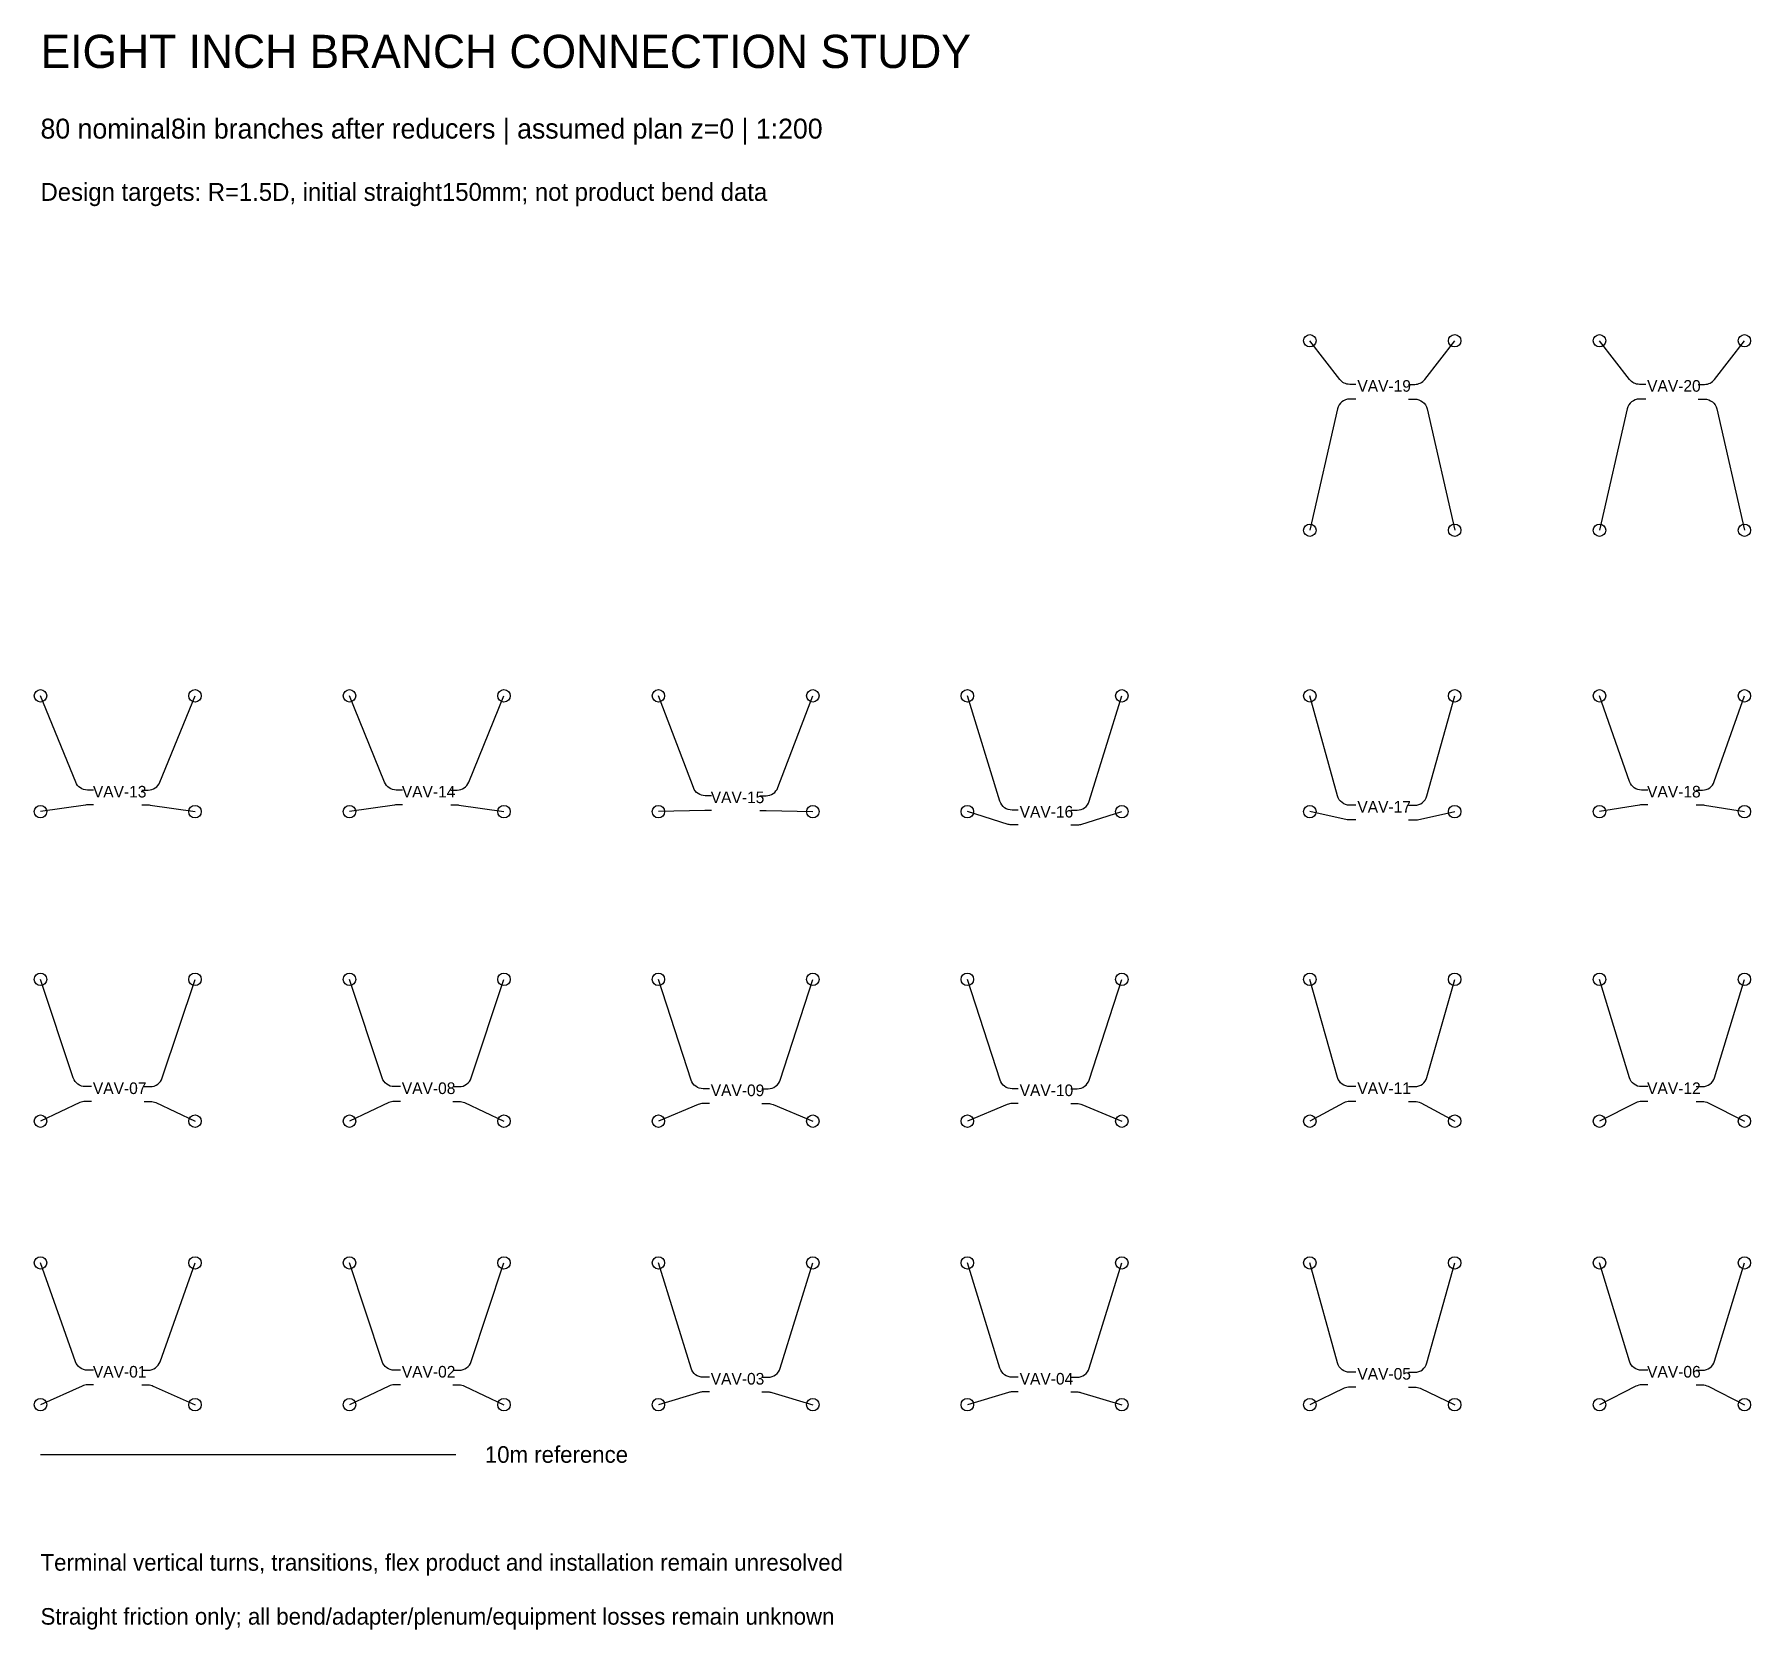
# Model space of a CAD drawing. Header units: metres. Extents: x 1.9 to 43.2, y 0.6 to 39.
import ezdxf

# ---------------------------------------------------------------- set-up
doc = ezdxf.new("R2010")
doc.units = ezdxf.units.M
for name, color, linetype in [('NOTES', 7, 'Continuous'), ('OUTLET_PATH', 5, 'Continuous'), ('TERMINAL', 3, 'Continuous'), ('VAV', 7, 'Continuous')]:
    doc.layers.add(name, color=color, linetype=linetype)

msp = doc.modelspace()

# ---------------------------------------------------------------- linework, layer by layer
at = {"layer": 'NOTES'}
msp.add_line((2, 4.8), (12, 4.8), dxfattribs=at)
at = {"layer": 'OUTLET_PATH'}
for points in [[(33.68, 30.579), (33.53, 30.579, -0.232198), (33.289, 30.698), (32.568, 31.63)], [(34.945, 30.579), (35.095, 30.579, 0.232198), (35.336, 30.698), (36.057, 31.63)], [(40.658, 30.579), (40.508, 30.579, -0.232198), (40.267, 30.698), (39.546, 31.63)], [(41.923, 30.579), (42.073, 30.579, 0.232198), (42.315, 30.698), (43.035, 31.63)], [(33.68, 30.224), (33.53, 30.224, 0.350109), (33.233, 29.987), (32.568, 27.065)], [(34.945, 30.224), (35.095, 30.224, -0.350109), (35.392, 29.987), (36.057, 27.065)], [(40.658, 30.224), (40.508, 30.224, 0.350109), (40.211, 29.987), (39.546, 27.065)], [(41.923, 30.224), (42.073, 30.224, -0.350109), (42.371, 29.987), (43.035, 27.065)], [(3.278, 20.805), (3.128, 20.805, -0.305135), (2.846, 20.995), (2, 23.075)], [(4.442, 20.805), (4.592, 20.805, 0.305135), (4.874, 20.995), (5.72, 23.075)], [(10.718, 20.805), (10.568, 20.805, -0.305135), (10.286, 20.995), (9.44, 23.075)], [(11.882, 20.805), (12.032, 20.805, 0.305135), (12.314, 20.995), (13.16, 23.075)], [(18.158, 20.669), (18.008, 20.669, -0.311049), (17.723, 20.865), (16.88, 23.075)], [(19.322, 20.669), (19.472, 20.669, 0.311049), (19.757, 20.865), (20.6, 23.075)], [(25.547, 20.322), (25.397, 20.322, -0.328731), (25.106, 20.537), (24.32, 23.075)], [(26.813, 20.322), (26.963, 20.322, 0.328731), (27.254, 20.537), (28.04, 23.075)], [(33.68, 20.441), (33.53, 20.441, -0.33707), (33.236, 20.664), (32.568, 23.075)], [(34.945, 20.441), (35.095, 20.441, 0.33707), (35.389, 20.664), (36.057, 23.075)], [(40.709, 20.805), (40.559, 20.805, -0.318487), (40.271, 21.009), (39.546, 23.075)], [(41.873, 20.805), (42.023, 20.805, 0.318487), (42.31, 21.009), (43.035, 23.075)], [(3.278, 20.449), (3.128, 20.449, 0.03641), (3.084, 20.446), (2, 20.287)], [(4.442, 20.449), (4.592, 20.449, -0.03641), (4.636, 20.446), (5.72, 20.287)], [(10.718, 20.449), (10.568, 20.449, 0.03641), (10.524, 20.446), (9.44, 20.287)], [(11.882, 20.449), (12.032, 20.449, -0.03641), (12.076, 20.446), (13.16, 20.287)], [(18.158, 20.313), (18.008, 20.313, 0.005841), (18.001, 20.313), (16.88, 20.287)], [(19.322, 20.313), (19.472, 20.313, -0.005841), (19.479, 20.313), (20.6, 20.287)], [(25.547, 19.967), (25.397, 19.967, -0.075422), (25.307, 19.98), (24.32, 20.287)], [(26.813, 19.967), (26.963, 19.967, 0.075422), (27.053, 19.98), (28.04, 20.287)], [(33.68, 20.085), (33.53, 20.085, -0.053547), (33.465, 20.092), (32.568, 20.287)], [(34.945, 20.085), (35.095, 20.085, 0.053547), (35.16, 20.092), (36.057, 20.287)], [(40.709, 20.449), (40.559, 20.449, 0.040693), (40.51, 20.445), (39.546, 20.287)], [(41.873, 20.449), (42.023, 20.449, -0.040693), (42.072, 20.445), (43.035, 20.287)], [(3.227, 13.661), (3.077, 13.661, -0.323201), (2.788, 13.87), (2, 16.245)], [(4.493, 13.661), (4.643, 13.661, 0.323201), (4.932, 13.87), (5.72, 16.245)], [(10.667, 13.661), (10.517, 13.661, -0.323201), (10.228, 13.87), (9.44, 16.245)], [(11.933, 13.661), (12.083, 13.661, 0.323201), (12.372, 13.87), (13.16, 16.245)], [(18.107, 13.611), (17.957, 13.611, -0.324928), (17.667, 13.821), (16.88, 16.245)], [(19.373, 13.611), (19.523, 13.611, 0.324928), (19.813, 13.821), (20.6, 16.245)], [(25.547, 13.611), (25.397, 13.611, -0.324928), (25.107, 13.821), (24.32, 16.245)], [(26.813, 13.611), (26.963, 13.611, 0.324928), (27.253, 13.821), (28.04, 16.245)], [(33.68, 13.661), (33.53, 13.661, -0.335537), (33.237, 13.883), (32.568, 16.245)], [(34.945, 13.661), (35.095, 13.661, 0.335537), (35.388, 13.883), (36.057, 16.245)], [(40.709, 13.661), (40.559, 13.661, -0.330046), (40.267, 13.877), (39.546, 16.245)], [(41.873, 13.661), (42.023, 13.661, 0.330046), (42.314, 13.877), (43.035, 16.245)], [(3.227, 13.306), (3.077, 13.306, 0.110554), (2.947, 13.277), (2, 12.83)], [(4.493, 13.306), (4.643, 13.306, -0.110554), (4.773, 13.277), (5.72, 12.83)], [(10.667, 13.306), (10.517, 13.306, 0.110554), (10.387, 13.277), (9.44, 12.83)], [(11.933, 13.306), (12.083, 13.306, -0.110554), (12.213, 13.277), (13.16, 12.83)], [(18.107, 13.255), (17.957, 13.255, 0.099356), (17.84, 13.231), (16.88, 12.83)], [(19.373, 13.255), (19.523, 13.255, -0.099356), (19.64, 13.231), (20.6, 12.83)], [(25.547, 13.255), (25.397, 13.255, 0.099356), (25.28, 13.231), (24.32, 12.83)], [(26.813, 13.255), (26.963, 13.255, -0.099356), (27.08, 13.231), (28.04, 12.83)], [(33.68, 13.306), (33.53, 13.306, 0.12388), (33.386, 13.269), (32.568, 12.83)], [(34.945, 13.306), (35.095, 13.306, -0.12388), (35.239, 13.269), (36.057, 12.83)], [(40.709, 13.306), (40.559, 13.306, 0.117638), (40.421, 13.273), (39.546, 12.83)], [(41.873, 13.306), (42.023, 13.306, -0.117638), (42.16, 13.273), (43.035, 12.83)], [(3.278, 6.831), (3.128, 6.831, -0.317929), (2.841, 7.034), (2, 9.415)], [(4.442, 6.831), (4.592, 6.831, 0.317929), (4.879, 7.034), (5.72, 9.415)], [(10.667, 6.831), (10.517, 6.831, -0.323201), (10.228, 7.04), (9.44, 9.415)], [(11.933, 6.831), (12.083, 6.831, 0.323201), (12.372, 7.04), (13.16, 9.415)], [(18.107, 6.662), (17.957, 6.662, -0.328731), (17.666, 6.877), (16.88, 9.415)], [(19.373, 6.662), (19.523, 6.662, 0.328731), (19.814, 6.877), (20.6, 9.415)], [(25.547, 6.662), (25.397, 6.662, -0.328731), (25.106, 6.877), (24.32, 9.415)], [(26.813, 6.662), (26.963, 6.662, 0.328731), (27.254, 6.877), (28.04, 9.415)], [(33.68, 6.781), (33.53, 6.781, -0.33707), (33.236, 7.004), (32.568, 9.415)], [(34.945, 6.781), (35.095, 6.781, 0.33707), (35.389, 7.004), (36.057, 9.415)], [(40.709, 6.831), (40.559, 6.831, -0.330046), (40.267, 7.047), (39.546, 9.415)], [(41.873, 6.831), (42.023, 6.831, 0.330046), (42.314, 7.047), (43.035, 9.415)], [(3.278, 6.476), (3.128, 6.476, 0.105559), (3.004, 6.449), (2, 6)], [(4.442, 6.476), (4.592, 6.476, -0.105559), (4.716, 6.449), (5.72, 6)], [(10.667, 6.476), (10.517, 6.476, 0.110554), (10.387, 6.447), (9.44, 6)], [(11.933, 6.476), (12.083, 6.476, -0.110554), (12.213, 6.447), (13.16, 6)], [(18.107, 6.307), (17.957, 6.307, 0.072274), (17.871, 6.294), (16.88, 6)], [(19.373, 6.307), (19.523, 6.307, -0.072274), (19.609, 6.294), (20.6, 6)], [(25.547, 6.307), (25.397, 6.307, 0.072274), (25.311, 6.294), (24.32, 6)], [(26.813, 6.307), (26.963, 6.307, -0.072274), (27.049, 6.294), (28.04, 6)], [(33.68, 6.425), (33.53, 6.425, 0.111497), (33.399, 6.395), (32.568, 6)], [(34.945, 6.425), (35.095, 6.425, -0.111497), (35.226, 6.395), (36.057, 6)], [(40.709, 6.476), (40.559, 6.476, 0.117638), (40.421, 6.443), (39.546, 6)], [(41.873, 6.476), (42.023, 6.476, -0.117638), (42.16, 6.443), (43.035, 6)]]:
    msp.add_lwpolyline(points, format="xyb", dxfattribs=at)
at = {"layer": 'TERMINAL'}
for centre in [(32.568, 31.63), (36.057, 31.63), (39.546, 31.63), (43.035, 31.63), (32.568, 27.065), (36.057, 27.065), (39.546, 27.065), (43.035, 27.065), (2, 23.075), (5.72, 23.075), (9.44, 23.075), (13.16, 23.075), (16.88, 23.075), (20.6, 23.075), (24.32, 23.075), (28.04, 23.075), (32.568, 23.075), (36.057, 23.075), (39.546, 23.075), (43.035, 23.075), (2, 20.287), (5.72, 20.287), (9.44, 20.287), (13.16, 20.287), (16.88, 20.287), (20.6, 20.287), (24.32, 20.287), (28.04, 20.287), (32.568, 20.287), (36.057, 20.287), (39.546, 20.287), (43.035, 20.287), (2, 16.245), (5.72, 16.245), (9.44, 16.245), (13.16, 16.245), (16.88, 16.245), (20.6, 16.245), (24.32, 16.245), (28.04, 16.245), (32.568, 16.245), (36.057, 16.245), (39.546, 16.245), (43.035, 16.245), (2, 12.83), (5.72, 12.83), (9.44, 12.83), (13.16, 12.83), (16.88, 12.83), (20.6, 12.83), (24.32, 12.83), (28.04, 12.83), (32.568, 12.83), (36.057, 12.83), (39.546, 12.83), (43.035, 12.83), (2, 9.415), (5.72, 9.415), (9.44, 9.415), (13.16, 9.415), (16.88, 9.415), (20.6, 9.415), (24.32, 9.415), (28.04, 9.415), (32.568, 9.415), (36.057, 9.415), (39.546, 9.415), (43.035, 9.415), (2, 6), (5.72, 6), (9.44, 6), (13.16, 6), (16.88, 6), (20.6, 6), (24.32, 6), (28.04, 6), (32.568, 6), (36.057, 6), (39.546, 6), (43.035, 6)]:
    msp.add_circle(centre, 0.15, dxfattribs=at)

# ---------------------------------------------------------------- texts
at = {"layer": 'NOTES'}
for s, height, p in [('EIGHT INCH BRANCH CONNECTION STUDY', 0.8, (2, 38.2)), ('80 nominal8in branches after reducers | assumed plan z=0 | 1:200', 0.48, (2, 36.5)), ('Design targets: R=1.5D, initial straight150mm; not product bend data', 0.43, (2, 35)), ('10m reference', 0.4, (12.7, 4.6)), ('Terminal vertical turns, transitions, flex product and installation remain unresolved', 0.4, (2, 2)), ('Straight friction only; all bend/adapter/plenum/equipment losses remain unknown', 0.4, (2, 0.7))]:
    msp.add_text(s, height=height, dxfattribs=at).set_placement(p)
at = {"layer": 'VAV'}
for s, p in [('VAV-19', (33.713, 30.402)), ('VAV-20', (40.691, 30.402)), ('VAV-13', (3.26, 20.627)), ('VAV-14', (10.7, 20.627)), ('VAV-15', (18.14, 20.491)), ('VAV-18', (40.691, 20.627)), ('VAV-16', (25.58, 20.144)), ('VAV-17', (33.713, 20.263)), ('VAV-07', (3.26, 13.483)), ('VAV-08', (10.7, 13.483)), ('VAV-09', (18.14, 13.433)), ('VAV-10', (25.58, 13.433)), ('VAV-11', (33.713, 13.483)), ('VAV-12', (40.691, 13.483)), ('VAV-01', (3.26, 6.653)), ('VAV-02', (10.7, 6.653)), ('VAV-03', (18.14, 6.484)), ('VAV-04', (25.58, 6.484)), ('VAV-05', (33.713, 6.603)), ('VAV-06', (40.691, 6.653))]:
    msp.add_text(s, height=0.28, dxfattribs=at).set_placement(p)

doc.saveas('drawing.dxf')
